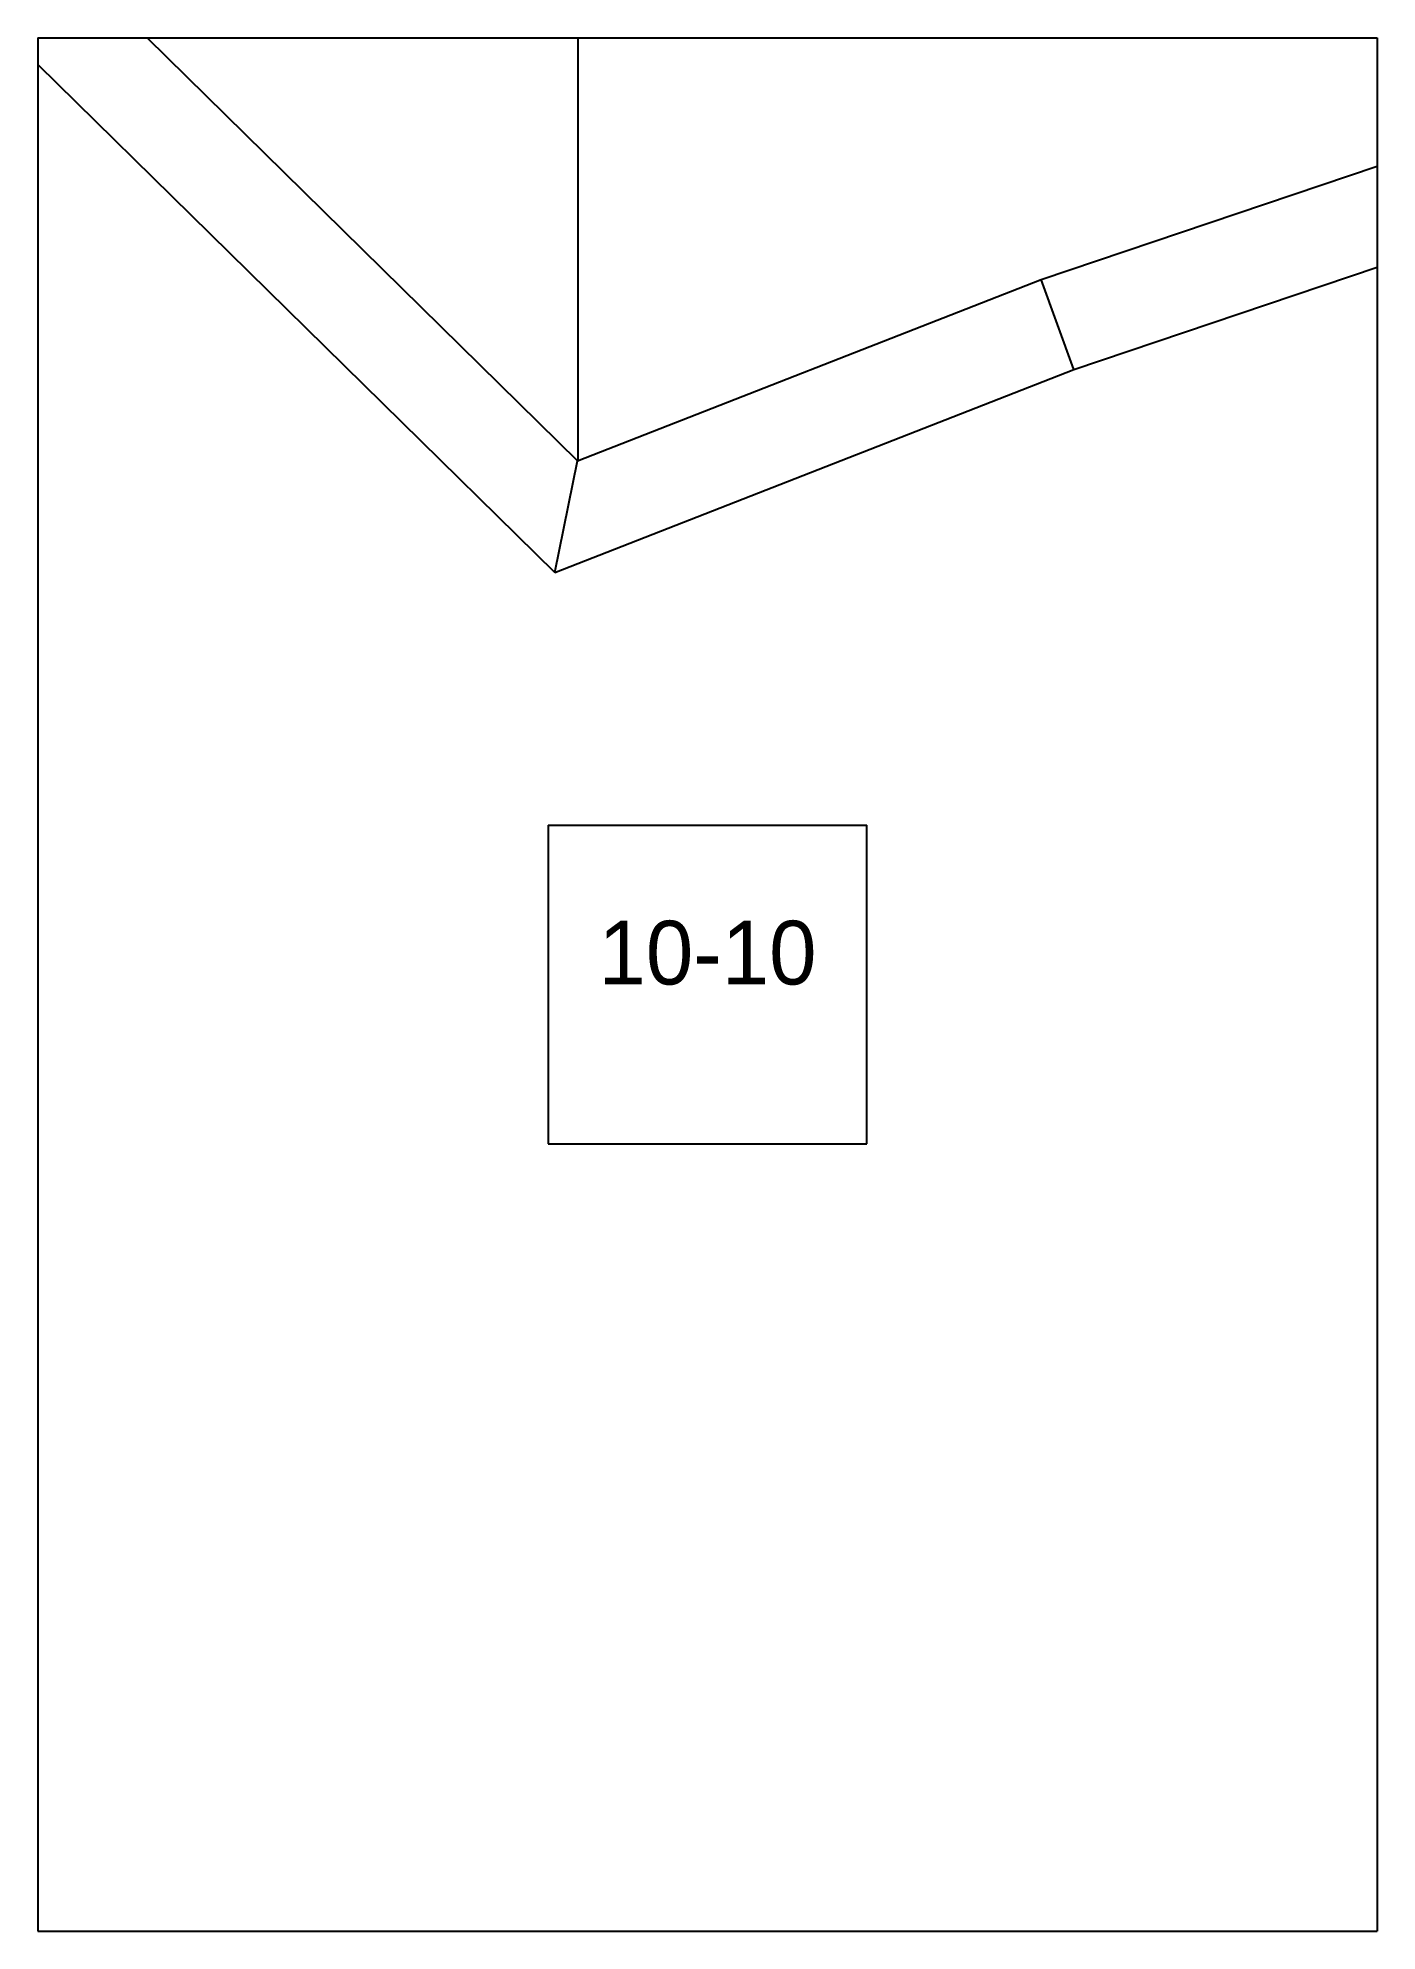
# Paper-space layout 'Plan 10-10' of a CAD drawing. Header units: metres, sheet in millimetres. Extents: x 0 to 210, y 0 to 297.
# The model-space entities are those that its viewports show. They can reach past a viewport. Long polylines and large blocks are cut down to what shows.
import ezdxf
from ezdxf.enums import TextEntityAlignment as Align

# ---------------------------------------------------------------- set-up
doc = ezdxf.new("R2010")
doc.units = ezdxf.units.M
for name, color, linetype in [('default', 7, 'Continuous'), ('TEXTLAYER', 7, 'Continuous'), ('VIEWPORTS', 7, 'Continuous')]:
    doc.layers.add(name, color=color, linetype=linetype)

msp = doc.modelspace()

# ---------------------------------------------------------------- linework, layer by layer
at = {"color": 9}
for p, q in [((1890, -2376), (1890, -2673)), ((1890, -2376), (1890, -2673)), ((2100, -2376), (2100, -2673)), ((2100, -2376), (2100, -2673)), ((1680, -2673), (1890, -2673)), ((1680, -2673), (1890, -2673)), ((1890, -2673), (2100, -2673)), ((1890, -2673), (1890, -2970)), ((1890, -2673), (2100, -2673)), ((1890, -2673), (1890, -2970)), ((2100, -2673), (2310, -2673)), ((2100, -2673), (2100, -2970)), ((2100, -2673), (2310, -2673)), ((2100, -2673), (2100, -2970)), ((1970, -2796.5), (2020, -2796.5)), ((1970, -2796.5), (1970, -2846.5)), ((2020, -2846.5), (2020, -2796.5)), ((1970, -2846.5), (2020, -2846.5)), ((1680, -2970), (1890, -2970)), ((1890, -2970), (2100, -2970)), ((2100, -2970), (2310, -2970))]:
    msp.add_line(p, q, dxfattribs=at)
at = {"layer": 'default', "color": 7, "linetype": 'Continuous'}
for p, q in [((1722.13, -2491.1), (1974.64, -2739.36)), ((1720.09, -2510.13), (1971.06, -2756.88)), ((1974.71, -2739.34), (1974.71, -2612.54)), ((2047.31, -2710.9), (2121.25, -2685.95)), ((2052.45, -2725), (2125.71, -2700.28)), ((1974.64, -2739.36), (2047.31, -2710.9)), ((2052.45, -2725), (2047.31, -2710.9)), ((1971.06, -2756.88), (2052.45, -2725)), ((1971.06, -2756.88), (1974.64, -2739.36))]:
    msp.add_line(p, q, dxfattribs=at)

# ---------------------------------------------------------------- texts
at = {"layer": 'TEXTLAYER', "color": 1}
msp.add_text('10-10', height=10, dxfattribs=at).set_placement((1995, -2821.5), align=Align.CENTER)

psp = doc.layouts.new('Plan 10-10')

# ---------------------------------------------------------------- viewports
at = {"layer": 'VIEWPORTS'}
psp.add_viewport(center=(105, 148.5), size=(210, 297), view_center_point=(1995, -2821.5), view_height=297, dxfattribs=at)

doc.saveas('drawing.dxf')
